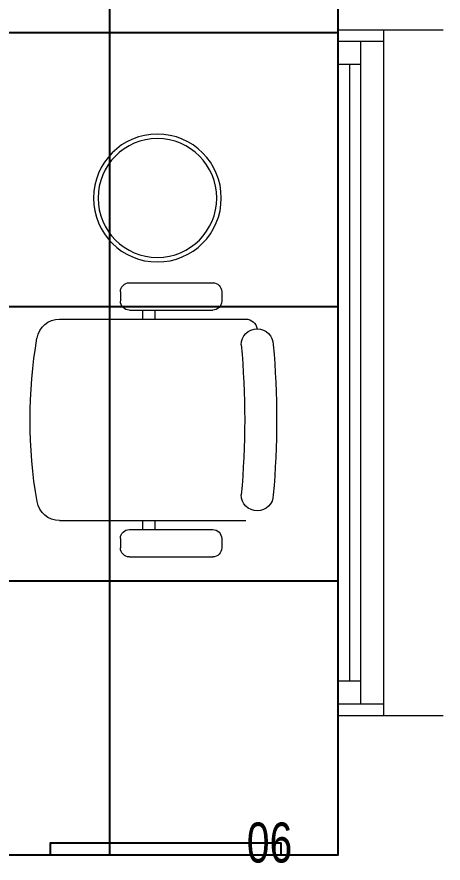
# Model space of a CAD drawing. Extents: x -178977 to 231842, y -29287 to 19916.
# Drawn here: x 48272 to 49206, y 5517 to 7369 of the extents above; entities that cross this region are included whole.
import ezdxf

# ---------------------------------------------------------------- set-up
doc = ezdxf.new("R2010")
doc.units = 0
doc.header["$LTSCALE"] = 0.25
doc.linetypes.add('DASHDOT', pattern=[25.4, 12.7, -6.35, 0, -6.35])
for name, color, linetype, lineweight in [('01-First Floor-FUR$0$72_EGR_EQP_TAG', 142, 'Continuous', 5), ('01-First Floor-FUR$0$Aluminum', 251, 'Continuous', 5), ('01-First Floor-FUR$0$LOADING', 253, 'Continuous', 5), ('01-First Floor-FUR$0$NEW Wall', 166, 'Continuous', 5), ('01-First Floor-FUR$0$Walls', 251, 'Continuous', 5), ('E-LITE-CLNG-CNDT', 6, 'DASHDOT', 35)]:
    doc.layers.add(name, color=color, linetype=linetype, lineweight=lineweight)
doc.layers.add('01-First Floor-FUR$0$FALSE CEILING', color=251, linetype='Continuous')
doc.styles.add('01-First Floor-FUR$0$X3G_ENTITY_257CFD', font='swisscl.ttf', dxfattribs={"height": 200})

# ---------------------------------------------------------------- blocks, each defined once
blk = doc.blocks.new('01-First Floor-FUR$0$WM00001-P')
at = {"layer": '01-First Floor-FUR$0$LOADING'}
for radius in [0.14, 0.13]:
    blk.add_circle((0, 0), radius, dxfattribs=at)
blk = doc.blocks.new('*X285')
at = {"color": 0}
for p, q in [((5, 3), (5, 3)), ((5, 3), (5, 3)), ((5, 3), (5, 3)), ((5, 3), (5, 3)), ((5, 3), (5, 3)), ((5, 3), (5, 3)), ((5, 3), (5, 3)), ((5, 3), (5, 3)), ((5, 3), (5, 3)), ((5, 3), (5, 3)), ((5, 3), (5, 3)), ((5, 3), (5, 3)), ((5, 3), (5, 3)), ((5, 3), (5, 3)), ((5, 3), (5, 3)), ((5, 3), (5, 3)), ((5, 3), (5, 3)), ((5, 3), (5, 3)), ((5, 3), (5, 3)), ((5, 3), (5, 3)), ((5, 3), (5, 3)), ((5, 3), (5, 3)), ((5, 3), (5, 3)), ((5, 3), (5, 3)), ((5, 3), (5, 3)), ((5, 3), (5, 3)), ((5, 3), (5, 3)), ((5, 3), (5, 3)), ((5, 3), (5, 3)), ((5, 3), (5, 3)), ((5, 3), (5, 3)), ((5, 3), (5, 3)), ((5, 3), (5, 3)), ((5, 3), (5, 3)), ((5, 3), (5, 3)), ((5, 3), (5, 3)), ((5, 3), (5, 3)), ((5, 3), (5, 3)), ((5, 3), (5, 3)), ((5, 3), (5, 3)), ((5, 3), (5, 3)), ((5, 3), (5, 3)), ((5, 3), (5, 3)), ((5, 3), (5, 3)), ((5, 3), (5, 3)), ((5, 3), (5, 3)), ((5, 3), (5, 3)), ((5, 3), (5, 3)), ((5, 3), (5, 3)), ((5, 3), (5, 3)), ((5, 3), (5, 3)), ((5, 3), (5, 3)), ((5, 3), (5, 3)), ((5, 3), (5, 3)), ((5, 3), (5, 3)), ((5, 3), (5, 3)), ((5, 3), (5, 3)), ((5, 3), (5, 3)), ((5, 3), (5, 3)), ((5, 3), (5, 3)), ((5, 3), (5, 3)), ((5, 3), (5, 3)), ((5, 3), (5, 3)), ((5, 3), (5, 3)), ((5, 3), (5, 3)), ((5, 3), (5, 3)), ((6, 3), (5, 3)), ((5, 3), (5, 3)), ((6, 3), (5, 3)), ((5, 3), (5, 3)), ((6, 3), (5, 3)), ((5, 3), (5, 3)), ((6, 3), (5, 3)), ((5, 3), (5, 3)), ((5, 3), (5, 3)), ((5, 3), (5, 3)), ((5, 3), (5, 3)), ((5, 3), (5, 3)), ((5, 3), (5, 3)), ((5, 3), (5, 3)), ((5, 3), (5, 3)), ((5, 3), (5, 3)), ((5, 3), (5, 3)), ((5, 3), (5, 3)), ((5, 3), (5, 3)), ((5, 3), (5, 3)), ((5, 3), (5, 3)), ((5, 3), (5, 3)), ((5, 3), (5, 3)), ((5, 3), (5, 3)), ((5, 3), (5, 3)), ((5, 3), (5, 3)), ((5, 3), (5, 3)), ((5, 3), (5, 3)), ((5, 3), (5, 3)), ((5, 3), (5, 3)), ((6, 3), (6, 3)), ((6, 3), (6, 3)), ((6, 3), (6, 3)), ((6, 3), (6, 3)), ((6, 3), (6, 3)), ((6, 3), (6, 3)), ((6, 3), (6, 3)), ((6, 3), (6, 3)), ((6, 3), (6, 3)), ((6, 3), (6, 3)), ((6, 3), (6, 3)), ((6, 3), (6, 3)), ((6, 3), (6, 3)), ((6, 3), (6, 3)), ((6, 3), (6, 3)), ((6, 3), (6, 3)), ((6, 3), (6, 3)), ((6, 3), (6, 3)), ((6, 3), (6, 3)), ((6, 3), (6, 3)), ((6, 3), (6, 3)), ((6, 3), (6, 3)), ((6, 3), (6, 3)), ((6, 3), (6, 3)), ((6, 3), (6, 3)), ((6, 3), (6, 3)), ((6, 3), (6, 3)), ((6, 3), (6, 3)), ((6, 3), (6, 3)), ((6, 3), (6, 3)), ((6, 3), (6, 3)), ((6, 3), (6, 3)), ((6, 3), (6, 3)), ((6, 3), (6, 3)), ((6, 3), (6, 3)), ((6, 3), (6, 3)), ((6, 3), (6, 3)), ((6, 3), (6, 3)), ((6, 3), (6, 3)), ((6, 3), (6, 3)), ((6, 3), (6, 3)), ((6, 3), (6, 3)), ((6, 3), (6, 3)), ((6, 3), (6, 3)), ((6, 3), (6, 3)), ((6, 3), (6, 3)), ((6, 3), (6, 3)), ((6, 3), (6, 3)), ((6, 3), (6, 3)), ((6, 3), (6, 3)), ((6, 3), (6, 3)), ((6, 3), (6, 3)), ((6, 3), (6, 3)), ((6, 3), (6, 3)), ((6, 3), (6, 3)), ((6, 3), (6, 3)), ((6, 3), (6, 3)), ((6, 3), (6, 3)), ((6, 3), (6, 3)), ((6, 3), (6, 3)), ((6, 3), (6, 3)), ((6, 3), (6, 3)), ((6, 3), (6, 3)), ((6, 3), (6, 3)), ((6, 3), (6, 3)), ((6, 3), (6, 3)), ((6, 3), (6, 3)), ((6, 3), (6, 3)), ((6, 3), (6, 3)), ((6, 3), (6, 3)), ((6, 3), (6, 3)), ((6, 3), (6, 3)), ((6, 3), (6, 3)), ((6, 3), (6, 3)), ((6, 3), (6, 3)), ((6, 3), (6, 3)), ((6, 3), (6, 3)), ((6, 3), (6, 3)), ((6, 3), (6, 3)), ((6, 3), (6, 3)), ((6, 3), (6, 3)), ((6, 3), (6, 3)), ((6, 3), (6, 3)), ((6, 3), (6, 3)), ((6, 3), (6, 3)), ((6, 3), (6, 3)), ((6, 3), (6, 3)), ((6, 3), (6, 3)), ((6, 3), (6, 3)), ((6, 3), (6, 3)), ((6, 3), (6, 3)), ((6, 3), (6, 3)), ((6, 3), (6, 3)), ((6, 3), (6, 3)), ((6, 3), (6, 3)), ((6, 3), (6, 3)), ((6, 3), (6, 3)), ((6, 3), (6, 3)), ((6, 3), (6, 3)), ((6, 3), (6, 3)), ((6, 3), (6, 3)), ((6, 3), (6, 3)), ((6, 3), (6, 3)), ((6, 3), (6, 3)), ((6, 3), (6, 3)), ((6, 3), (6, 3)), ((6, 3), (6, 3)), ((6, 3), (6, 3)), ((6, 3), (6, 3)), ((6, 3), (6, 3)), ((6, 3), (6, 3)), ((6, 3), (6, 3)), ((6, 3), (6, 3)), ((6, 3), (6, 3)), ((6, 3), (6, 3)), ((6, 3), (6, 3)), ((6, 3), (6, 3)), ((6, 3), (6, 3)), ((6, 3), (6, 3)), ((6, 3), (6, 3)), ((6, 3), (6, 3)), ((6, 3), (6, 3)), ((6, 3), (6, 3)), ((6, 3), (6, 3)), ((6, 3), (6, 3)), ((6, 3), (6, 3)), ((6, 3), (6, 3)), ((6, 3), (6, 3)), ((6, 3), (6, 3)), ((6, 3), (6, 3)), ((6, 3), (6, 3)), ((6, 3), (6, 3)), ((6, 3), (6, 3)), ((6, 3), (6, 3)), ((6, 3), (6, 3)), ((6, 3), (6, 3)), ((6, 3), (6, 3)), ((6, 3), (6, 3)), ((6, 3), (6, 3)), ((6, 3), (6, 3)), ((6, 3), (6, 3)), ((6, 3), (6, 3)), ((6, 3), (6, 3)), ((6, 3), (6, 3)), ((6, 3), (6, 3)), ((6, 3), (6, 3)), ((6, 3), (6, 3)), ((6, 3), (6, 3)), ((6, 3), (6, 3)), ((6, 3), (6, 3)), ((6, 3), (6, 3)), ((6, 3), (6, 3)), ((6, 3), (6, 3)), ((6, 3), (6, 3)), ((6, 3), (6, 3)), ((6, 3), (6, 3)), ((6, 3), (6, 3)), ((6, 3), (6, 3)), ((6, 3), (6, 3)), ((6, 3), (6, 3)), ((6, 3), (6, 3)), ((6, 3), (6, 3)), ((6, 3), (6, 3)), ((6, 3), (6, 3)), ((6, 3), (6, 3)), ((6, 3), (6, 3)), ((6, 3), (6, 3)), ((6, 3), (6, 3)), ((6, 3), (6, 3)), ((6, 3), (6, 3)), ((6, 3), (6, 3)), ((6, 3), (6, 3)), ((6, 3), (6, 3)), ((6, 3), (6, 3)), ((6, 3), (6, 3)), ((6, 3), (6, 3)), ((6, 3), (6, 3)), ((6, 3), (6, 3)), ((6, 3), (6, 3)), ((6, 3), (6, 3)), ((6, 3), (6, 3)), ((6, 3), (6, 3)), ((6, 3), (6, 3)), ((6, 3), (6, 3)), ((6, 3), (6, 3)), ((6, 3), (6, 3)), ((6, 3), (6, 3)), ((6, 3), (6, 3)), ((6, 3), (6, 3)), ((6, 3), (6, 3)), ((6, 3), (6, 3)), ((6, 3), (6, 3)), ((6, 3), (6, 3)), ((6, 3), (6, 3)), ((6, 3), (6, 3)), ((6, 3), (6, 3)), ((6, 3), (6, 3)), ((6, 3), (6, 3)), ((6, 3), (6, 3)), ((6, 3), (6, 3)), ((6, 3), (6, 3)), ((6, 3), (6, 3)), ((6, 3), (6, 3)), ((6, 3), (6, 3)), ((6, 3), (5, 3)), ((6, 3), (5, 3)), ((6, 3), (5, 3)), ((6, 3), (5, 3)), ((6, 3), (5, 3)), ((6, 3), (6, 3)), ((6, 3), (6, 3)), ((6, 3), (6, 3)), ((6, 3), (6, 3)), ((6, 3), (6, 3)), ((6, 3), (6, 3)), ((6, 3), (6, 3)), ((6, 3), (6, 3)), ((6, 3), (6, 3)), ((6, 3), (6, 3)), ((6, 3), (6, 3)), ((6, 3), (6, 3)), ((6, 3), (6, 3)), ((6, 3), (6, 3)), ((6, 3), (6, 3)), ((6, 3), (6, 3)), ((6, 3), (6, 3)), ((6, 3), (6, 3)), ((6, 3), (6, 3)), ((6, 3), (6, 3)), ((6, 3), (6, 3)), ((6, 3), (6, 3)), ((6, 3), (6, 3)), ((6, 3), (6, 3)), ((6, 3), (6, 3)), ((6, 3), (6, 3)), ((6, 3), (6, 3)), ((6, 3), (6, 3)), ((6, 3), (6, 3)), ((6, 3), (6, 3)), ((6, 3), (6, 3)), ((6, 3), (6, 3)), ((6, 3), (6, 3)), ((6, 3), (6, 3)), ((6, 3), (6, 3)), ((6, 3), (6, 3)), ((6, 3), (6, 3)), ((6, 3), (6, 3)), ((6, 3), (6, 3)), ((6, 3), (6, 3)), ((6, 3), (6, 3)), ((6, 3), (6, 3)), ((6, 3), (6, 3)), ((6, 3), (6, 3)), ((6, 3), (6, 3)), ((6, 3), (6, 3)), ((6, 3), (6, 3)), ((6, 3), (6, 3)), ((6, 3), (6, 3)), ((6, 3), (6, 3)), ((6, 3), (6, 3)), ((6, 3), (6, 3)), ((6, 3), (6, 3)), ((6, 3), (6, 3)), ((6, 3), (6, 3)), ((6, 3), (6, 3)), ((6, 3), (6, 3)), ((6, 3), (6, 3)), ((6, 3), (6, 3)), ((6, 3), (6, 3)), ((6, 3), (6, 3)), ((6, 3), (6, 3)), ((6, 3), (6, 3)), ((6, 3), (6, 3)), ((6, 3), (6, 3)), ((6, 3), (6, 3)), ((6, 3), (6, 3)), ((6, 3), (6, 3)), ((6, 3), (6, 3)), ((6, 3), (6, 3)), ((6, 3), (6, 3)), ((6, 3), (6, 3)), ((6, 3), (6, 3)), ((6, 3), (6, 3)), ((6, 3), (6, 3)), ((6, 3), (6, 3)), ((6, 3), (6, 3)), ((6, 3), (6, 3)), ((6, 3), (6, 3)), ((6, 3), (6, 3)), ((6, 3), (6, 3)), ((6, 3), (6, 3)), ((6, 3), (6, 3)), ((6, 3), (6, 3)), ((6, 3), (6, 3)), ((6, 3), (6, 3)), ((6, 3), (6, 3)), ((6, 3), (6, 3)), ((6, 3), (6, 3)), ((6, 3), (6, 3)), ((6, 3), (6, 3)), ((6, 3), (6, 3)), ((6, 3), (6, 3)), ((6, 3), (6, 3)), ((6, 3), (6, 3)), ((6, 3), (6, 3)), ((6, 3), (6, 3)), ((6, 3), (6, 3)), ((6, 3), (6, 3)), ((6, 3), (6, 3)), ((6, 3), (6, 3)), ((6, 3), (6, 3)), ((6, 3), (6, 3)), ((6, 3), (6, 3)), ((6, 3), (6, 3)), ((6, 3), (6, 3)), ((6, 3), (6, 3)), ((6, 3), (6, 3)), ((6, 3), (6, 3)), ((6, 3), (6, 3)), ((6, 3), (6, 3)), ((6, 3), (6, 3)), ((6, 3), (6, 3)), ((6, 3), (6, 3)), ((6, 3), (6, 3)), ((6, 3), (6, 3)), ((6, 3), (6, 3)), ((6, 3), (6, 3)), ((6, 3), (6, 3)), ((6, 3), (6, 3)), ((6, 3), (6, 3)), ((6, 3), (6, 3)), ((6, 3), (6, 3)), ((6, 3), (6, 3)), ((6, 3), (6, 3)), ((6, 3), (6, 3)), ((6, 3), (6, 3)), ((6, 3), (6, 3)), ((6, 3), (6, 3)), ((6, 3), (6, 3)), ((6, 3), (6, 3)), ((6, 3), (6, 3)), ((6, 3), (6, 3)), ((6, 3), (6, 3)), ((6, 3), (6, 3)), ((6, 3), (6, 3)), ((6, 3), (6, 3)), ((6, 3), (6, 3)), ((6, 3), (6, 3)), ((6, 3), (6, 3)), ((6, 3), (6, 3)), ((6, 3), (6, 3)), ((6, 3), (6, 3)), ((6, 3), (6, 3)), ((6, 3), (6, 3)), ((6, 3), (6, 3)), ((6, 3), (6, 3)), ((6, 3), (6, 3)), ((6, 3), (6, 3)), ((6, 3), (6, 3)), ((6, 3), (6, 3)), ((6, 3), (6, 3)), ((6, 3), (6, 3)), ((6, 3), (6, 3)), ((6, 3), (6, 3)), ((6, 3), (6, 3)), ((6, 3), (6, 3)), ((6, 3), (6, 3)), ((6, 3), (6, 3)), ((6, 3), (6, 3)), ((6, 3), (6, 3)), ((6, 3), (6, 3)), ((6, 3), (6, 3)), ((6, 3), (6, 3)), ((6, 3), (6, 3)), ((6, 3), (6, 3)), ((6, 3), (6, 3)), ((6, 3), (6, 3)), ((6, 3), (6, 3)), ((6, 3), (6, 3)), ((6, 3), (6, 3)), ((6, 3), (6, 3)), ((6, 3), (6, 3)), ((6, 3), (6, 3)), ((6, 3), (6, 3)), ((6, 3), (6, 3)), ((6, 3), (6, 3)), ((6, 3), (6, 3)), ((6, 3), (6, 3)), ((6, 3), (6, 3)), ((6, 3), (6, 3)), ((6, 3), (6, 3)), ((6, 3), (6, 3)), ((6, 3), (6, 3)), ((6, 3), (6, 3)), ((6, 3), (6, 3)), ((6, 3), (6, 3)), ((6, 3), (6, 3)), ((6, 3), (6, 3)), ((6, 3), (6, 3)), ((6, 3), (6, 3)), ((6, 3), (6, 3)), ((6, 3), (6, 3)), ((6, 3), (6, 3)), ((6, 3), (6, 3)), ((6, 3), (6, 3)), ((6, 3), (6, 3)), ((6, 3), (6, 3)), ((6, 3), (6, 3)), ((6, 3), (6, 3)), ((6, 3), (6, 3)), ((6, 3), (6, 3)), ((6, 3), (6, 3)), ((6, 3), (6, 3)), ((6, 3), (6, 3)), ((6, 3), (6, 3)), ((6, 3), (6, 3)), ((6, 3), (6, 3)), ((6, 3), (6, 3)), ((6, 3), (6, 3)), ((6, 3), (6, 3)), ((6, 3), (6, 3)), ((6, 3), (6, 3)), ((6, 3), (6, 3)), ((6, 3), (6, 3)), ((6, 3), (6, 3)), ((6, 3), (6, 3)), ((6, 3), (6, 3)), ((6, 3), (6, 3)), ((6, 3), (6, 3)), ((6, 3), (6, 3)), ((6, 3), (6, 3)), ((6, 3), (6, 3)), ((6, 3), (6, 3)), ((6, 3), (6, 3)), ((6, 3), (6, 3)), ((6, 3), (6, 3)), ((6, 3), (6, 3)), ((6, 3), (6, 3)), ((6, 3), (6, 3)), ((6, 3), (6, 3)), ((6, 3), (6, 3)), ((6, 3), (6, 3)), ((6, 3), (6, 3)), ((6, 3), (6, 3)), ((6, 3), (6, 3)), ((6, 3), (6, 3)), ((6, 3), (6, 3)), ((6, 3), (6, 3)), ((6, 3), (6, 3)), ((6, 3), (6, 3)), ((6, 3), (6, 3)), ((6, 3), (6, 3)), ((6, 3), (6, 3)), ((6, 3), (6, 3)), ((6, 3), (6, 3)), ((6, 3), (6, 3)), ((6, 3), (6, 3)), ((6, 3), (6, 3)), ((6, 3), (6, 3)), ((6, 3), (6, 3)), ((6, 3), (6, 3)), ((6, 3), (6, 3)), ((6, 3), (6, 3)), ((6, 3), (6, 3)), ((6, 3), (6, 3)), ((6, 3), (6, 3)), ((6, 3), (6, 3)), ((6, 3), (6, 3)), ((6, 3), (6, 3)), ((6, 3), (6, 3)), ((6, 3), (6, 3)), ((6, 3), (6, 3)), ((6, 3), (6, 3)), ((6, 3), (6, 3)), ((6, 3), (6, 3)), ((6, 3), (6, 3)), ((6, 3), (6, 3)), ((6, 3), (6, 3)), ((6, 3), (6, 3)), ((6, 3), (6, 3)), ((6, 3), (6, 3)), ((6, 3), (6, 3)), ((6, 3), (6, 3)), ((6, 3), (6, 3)), ((6, 3), (6, 3)), ((6, 3), (6, 3)), ((6, 3), (6, 3)), ((6, 3), (6, 3)), ((6, 3), (6, 3)), ((6, 3), (6, 3)), ((6, 3), (6, 3)), ((6, 3), (6, 3)), ((6, 3), (6, 3)), ((6, 3), (6, 3)), ((6, 3), (6, 3)), ((6, 3), (6, 3)), ((6, 3), (6, 3)), ((6, 3), (6, 3)), ((6, 3), (6, 3)), ((6, 3), (6, 3)), ((6, 3), (6, 3)), ((6, 3), (6, 3)), ((6, 3), (6, 3)), ((6, 3), (6, 3)), ((6, 3), (6, 3)), ((6, 3), (6, 3)), ((6, 3), (6, 3)), ((6, 3), (6, 3)), ((6, 3), (6, 3)), ((6, 3), (6, 3)), ((6, 3), (6, 3)), ((6, 3), (6, 3)), ((6, 3), (6, 3)), ((6, 3), (6, 3)), ((6, 3), (6, 3)), ((6, 3), (6, 3)), ((6, 3), (6, 3)), ((6, 3), (6, 3)), ((6, 3), (6, 3)), ((6, 3), (6, 3)), ((6, 3), (6, 3)), ((6, 3), (6, 3)), ((6, 3), (6, 3)), ((6, 3), (6, 3)), ((6, 3), (6, 3)), ((6, 3), (6, 3))]:
    blk.add_line(p, q, dxfattribs=at)
blk = doc.blocks.new('*X286')
at = {"color": 0}
for p, q in [((13, 1), (13, 1)), ((13, 1), (13, 1)), ((13, 1), (13, 1)), ((13, 1), (13, 1)), ((13, 1), (13, 1)), ((13, 1), (13, 1)), ((13, 1), (13, 1)), ((13, 1), (13, 1)), ((13, 1), (13, 1)), ((13, 1), (13, 1)), ((13, 1), (13, 1)), ((13, 1), (13, 1)), ((13, 1), (13, 1)), ((13, 1), (13, 1)), ((13, 1), (13, 1)), ((13, 1), (14, 1)), ((13, 1), (14, 1)), ((13, 1), (14, 1)), ((13, 1), (13, 1)), ((13, 1), (13, 1)), ((13, 1), (13, 1)), ((13, 1), (13, 1)), ((13, 1), (13, 1)), ((13, 1), (13, 1)), ((13, 1), (13, 1)), ((13, 1), (13, 1)), ((13, 1), (13, 1)), ((13, 1), (13, 1)), ((13, 1), (13, 1)), ((13, 1), (13, 1)), ((13, 1), (13, 1)), ((13, 1), (13, 1)), ((13, 1), (13, 1)), ((13, 1), (13, 1)), ((13, 1), (13, 1)), ((13, 1), (13, 1)), ((13, 1), (13, 1)), ((13, 1), (13, 1)), ((13, 1), (13, 1)), ((13, 1), (13, 1)), ((13, 1), (13, 1)), ((13, 1), (13, 1)), ((13, 1), (13, 1)), ((13, 1), (13, 1)), ((13, 1), (13, 1)), ((13, 1), (13, 1)), ((13, 1), (13, 1)), ((13, 1), (13, 1)), ((13, 1), (13, 1)), ((13, 1), (13, 1)), ((13, 1), (13, 1)), ((13, 1), (13, 1)), ((13, 1), (13, 1)), ((13, 1), (13, 1)), ((13, 1), (13, 1)), ((13, 1), (13, 1)), ((13, 1), (13, 1)), ((13, 1), (13, 1)), ((13, 1), (13, 1)), ((13, 1), (13, 1)), ((13, 1), (13, 1)), ((13, 1), (13, 1)), ((13, 1), (13, 1)), ((13, 1), (13, 1)), ((13, 1), (13, 1)), ((13, 1), (13, 1)), ((13, 1), (13, 1)), ((13, 1), (13, 1)), ((13, 1), (13, 1)), ((13, 1), (13, 1)), ((13, 1), (13, 1)), ((13, 1), (13, 1)), ((13, 1), (13, 1)), ((13, 1), (13, 1)), ((13, 1), (13, 1)), ((13, 1), (13, 1)), ((13, 1), (13, 1)), ((13, 1), (13, 1)), ((13, 1), (13, 1)), ((13, 1), (13, 1)), ((13, 1), (13, 1)), ((13, 1), (13, 1)), ((13, 1), (13, 1)), ((13, 1), (13, 1)), ((13, 1), (13, 1)), ((13, 1), (13, 1)), ((13, 1), (13, 1)), ((13, 1), (13, 1)), ((13, 1), (13, 1)), ((13, 1), (13, 1)), ((13, 1), (13, 1)), ((13, 1), (13, 1)), ((13, 1), (13, 1)), ((13, 1), (13, 1)), ((13, 1), (13, 1)), ((13, 1), (13, 1)), ((13, 1), (13, 1)), ((13, 1), (13, 1)), ((13, 1), (13, 1)), ((13, 1), (13, 1)), ((13, 1), (13, 1)), ((13, 1), (13, 1)), ((13, 1), (13, 1)), ((13, 1), (13, 1)), ((13, 1), (13, 1)), ((13, 1), (13, 1)), ((13, 1), (13, 1)), ((13, 1), (13, 1)), ((13, 1), (13, 1)), ((13, 1), (13, 1)), ((13, 1), (13, 1)), ((13, 1), (13, 1)), ((13, 1), (13, 1)), ((13, 1), (13, 1)), ((13, 1), (13, 1)), ((13, 1), (13, 1)), ((13, 1), (13, 1)), ((13, 1), (13, 1)), ((13, 1), (13, 1)), ((13, 1), (13, 1)), ((13, 1), (13, 1)), ((13, 1), (13, 1)), ((13, 1), (13, 1)), ((13, 1), (14, 1)), ((13, 0), (13, 0)), ((13, 0), (13, 0)), ((13, 0), (13, 0)), ((13, 0), (13, 0)), ((13, 0), (13, 0)), ((13, 0), (13, 0)), ((13, 0), (13, 0)), ((13, 0), (13, 0)), ((13, 0), (13, 0)), ((13, 0), (13, 0)), ((13, 0), (13, 0)), ((13, 0), (13, 0)), ((13, 0), (13, 0)), ((13, 0), (13, 0)), ((13, 0), (13, 0)), ((13, 0), (13, 0)), ((13, 0), (13, 0)), ((13, 0), (13, 0)), ((13, 0), (13, 0)), ((13, 0), (13, 0)), ((13, 0), (13, 0)), ((13, 0), (13, 0)), ((13, 0), (13, 0)), ((13, 0), (13, 0)), ((13, 0), (13, 0)), ((13, 0), (13, 0)), ((13, 0), (13, 0)), ((13, 0), (13, 0)), ((13, 0), (13, 0)), ((13, 0), (13, 0)), ((13, 0), (13, 0)), ((13, 0), (13, 0)), ((13, 0), (13, 0)), ((13, 0), (13, 0)), ((13, 0), (13, 0)), ((13, 0), (13, 0)), ((13, 0), (13, 0)), ((13, 0), (13, 0)), ((13, 0), (13, 0)), ((13, 0), (13, 0)), ((13, 0), (13, 0)), ((13, 0), (13, 0)), ((13, 0), (13, 0)), ((13, 0), (13, 0)), ((13, 0), (13, 0)), ((13, 0), (13, 0)), ((13, 0), (13, 0)), ((13, 0), (13, 0)), ((13, 0), (14, 0)), ((13, 0), (14, 0)), ((13, 0), (13, 0)), ((13, 0), (14, 0)), ((14, 1), (14, 1)), ((14, 1), (14, 1)), ((14, 1), (14, 1)), ((14, 1), (14, 1)), ((14, 1), (14, 1)), ((14, 1), (14, 1)), ((14, 1), (14, 1)), ((14, 1), (14, 1)), ((14, 1), (14, 1)), ((14, 1), (14, 1)), ((14, 1), (14, 1)), ((14, 1), (14, 1)), ((14, 1), (14, 1)), ((14, 1), (14, 1)), ((14, 1), (14, 1)), ((14, 1), (14, 1)), ((14, 1), (14, 1)), ((14, 1), (14, 1)), ((14, 1), (14, 1)), ((14, 1), (14, 1)), ((14, 1), (14, 1)), ((14, 1), (14, 1)), ((14, 1), (14, 1)), ((14, 1), (14, 1)), ((14, 1), (14, 1)), ((14, 1), (14, 1)), ((14, 1), (14, 1)), ((14, 1), (14, 1)), ((14, 1), (14, 1)), ((14, 1), (14, 1)), ((14, 1), (14, 1)), ((14, 1), (14, 1)), ((14, 1), (14, 1)), ((14, 1), (14, 1)), ((14, 1), (14, 1)), ((14, 1), (14, 1)), ((14, 1), (14, 1)), ((14, 1), (14, 1)), ((14, 1), (14, 1)), ((14, 1), (14, 1)), ((14, 1), (14, 1)), ((14, 1), (14, 1)), ((14, 1), (14, 1)), ((14, 1), (14, 1)), ((14, 1), (14, 1)), ((14, 1), (14, 1)), ((14, 1), (14, 1)), ((14, 1), (14, 1)), ((14, 1), (14, 1)), ((14, 1), (14, 1)), ((14, 1), (14, 1)), ((14, 1), (14, 1)), ((14, 1), (14, 1)), ((14, 1), (14, 1)), ((14, 1), (14, 1)), ((14, 1), (14, 1)), ((14, 1), (14, 1)), ((14, 1), (14, 1)), ((14, 1), (14, 1)), ((14, 1), (14, 1)), ((14, 1), (14, 1)), ((14, 1), (14, 1)), ((14, 1), (14, 1)), ((14, 1), (14, 1)), ((14, 1), (14, 1)), ((14, 1), (14, 1)), ((14, 1), (14, 1)), ((14, 1), (14, 1)), ((14, 1), (14, 1)), ((14, 1), (14, 1)), ((14, 1), (14, 1)), ((14, 1), (14, 1)), ((14, 1), (14, 1)), ((14, 1), (14, 1)), ((14, 1), (14, 1)), ((14, 1), (14, 1)), ((14, 1), (14, 1)), ((14, 1), (14, 1)), ((14, 1), (14, 1)), ((14, 1), (14, 1)), ((14, 1), (14, 1)), ((14, 1), (14, 1)), ((14, 1), (14, 1)), ((14, 1), (14, 1)), ((14, 1), (14, 1)), ((14, 1), (14, 1)), ((14, 1), (14, 1)), ((14, 1), (14, 1)), ((14, 1), (14, 1)), ((14, 1), (14, 1)), ((14, 1), (14, 1)), ((14, 1), (14, 1)), ((14, 1), (14, 1)), ((14, 1), (14, 1)), ((14, 0), (14, 0)), ((14, 0), (14, 0)), ((14, 0), (14, 0)), ((14, 0), (14, 0)), ((14, 0), (14, 0)), ((14, 0), (14, 0)), ((14, 0), (14, 0)), ((14, 0), (14, 0)), ((14, 0), (14, 0)), ((14, 0), (14, 0)), ((14, 0), (14, 0)), ((14, 0), (14, 0)), ((14, 0), (14, 0)), ((14, 0), (14, 0)), ((14, 0), (14, 0)), ((14, 0), (14, 0)), ((14, 0), (14, 0)), ((14, 0), (14, 0)), ((14, 0), (14, 0)), ((14, 0), (14, 0)), ((14, 0), (14, 0)), ((14, 0), (14, 0)), ((14, 0), (14, 0)), ((14, 0), (14, 0)), ((14, 0), (14, 0)), ((14, 0), (14, 0)), ((14, 0), (14, 0)), ((14, 0), (14, 0)), ((14, 0), (14, 0)), ((14, 0), (14, 0)), ((14, 0), (14, 0)), ((14, 0), (14, 0)), ((14, 0), (14, 0)), ((14, 0), (14, 0)), ((14, 0), (14, 0)), ((14, 0), (14, 0)), ((14, 0), (14, 0)), ((14, 0), (14, 0)), ((14, 0), (14, 0)), ((14, 0), (14, 0)), ((14, 0), (14, 0)), ((14, 0), (14, 0)), ((14, 0), (14, 0)), ((14, 0), (14, 0)), ((14, 0), (14, 0)), ((14, 0), (14, 0)), ((14, 0), (14, 0)), ((14, 0), (14, 0)), ((13, 0), (13, 0)), ((13, 0), (14, 0)), ((13, 0), (13, 0)), ((13, 0), (14, 0)), ((13, 0), (13, 0)), ((13, 0), (14, 0)), ((13, 0), (13, 0)), ((13, 0), (13, 0)), ((13, 0), (13, 0)), ((13, 0), (13, 0)), ((13, 0), (14, 0)), ((13, 0), (13, 0)), ((13, 0), (14, 0)), ((13, 0), (13, 0)), ((13, 0), (14, 0)), ((13, 0), (13, 0)), ((13, 0), (14, 0)), ((13, 0), (13, 0)), ((13, 0), (14, 0)), ((13, 0), (13, 0)), ((13, 0), (14, 0)), ((13, 0), (13, 0)), ((13, 0), (14, 0)), ((13, 0), (13, 0)), ((13, 0), (13, 0)), ((13, 0), (13, 0)), ((13, 0), (14, 0)), ((13, 0), (13, 0)), ((13, 0), (14, 0)), ((13, 0), (13, 0)), ((13, 0), (14, 0)), ((13, 0), (13, 0)), ((13, 0), (14, 0)), ((13, 0), (13, 0)), ((13, 0), (13, 0)), ((13, 0), (13, 0)), ((13, 0), (13, 0)), ((13, 0), (13, 0)), ((13, 0), (13, 0)), ((13, 0), (13, 0)), ((13, 0), (13, 0)), ((13, 0), (13, 0)), ((13, 0), (13, 0)), ((13, 0), (13, 0)), ((13, 0), (13, 0)), ((13, 0), (13, 0)), ((13, 0), (13, 0)), ((13, 0), (13, 0)), ((13, 0), (13, 0)), ((13, 0), (13, 0)), ((13, 0), (13, 0)), ((13, 0), (13, 0)), ((13, 0), (13, 0)), ((13, 0), (13, 0)), ((13, 0), (13, 0)), ((13, 0), (13, 0)), ((13, 0), (13, 0)), ((13, 0), (13, 0)), ((13, 0), (13, 0)), ((13, 0), (13, 0)), ((13, 0), (13, 0)), ((13, 0), (13, 0)), ((13, 0), (13, 0)), ((13, 0), (13, 0)), ((13, -1), (13, -1)), ((13, -1), (13, -1)), ((13, -1), (13, -1)), ((13, -1), (13, -1)), ((13, -1), (13, -1)), ((13, -1), (14, -1)), ((13, -1), (13, -1)), ((14, 0), (14, 0)), ((14, 0), (14, 0)), ((14, 0), (14, 0)), ((14, 0), (14, 0)), ((14, 0), (14, 0)), ((14, 0), (14, 0)), ((14, 0), (14, 0)), ((14, 0), (14, 0)), ((14, 0), (14, 0)), ((14, 0), (14, 0)), ((14, 0), (14, 0)), ((14, 0), (14, 0)), ((14, 0), (14, 0)), ((14, 0), (14, 0)), ((14, 0), (14, 0)), ((13, 0), (14, 0)), ((14, 0), (14, 0)), ((14, 0), (14, 0)), ((14, 0), (14, 0)), ((14, 0), (14, 0)), ((14, 0), (14, 0)), ((14, 0), (14, 0)), ((14, 0), (14, 0)), ((14, 0), (14, 0)), ((14, 0), (14, 0)), ((14, 0), (14, 0)), ((14, 0), (14, 0)), ((14, 0), (14, 0)), ((14, 0), (14, 0)), ((14, 0), (14, 0)), ((14, 0), (14, 0)), ((14, 0), (14, 0)), ((14, 0), (14, 0)), ((14, 0), (14, 0)), ((14, 0), (14, 0)), ((14, 0), (14, 0)), ((14, 0), (14, 0)), ((14, 0), (14, 0)), ((14, 0), (14, 0)), ((14, 0), (14, 0)), ((14, 0), (14, 0)), ((14, 0), (14, 0)), ((14, 0), (14, 0)), ((14, 0), (14, 0)), ((14, 0), (14, 0)), ((14, 0), (14, 0)), ((14, 0), (14, 0)), ((14, 0), (14, 0)), ((14, 0), (14, 0)), ((14, 0), (14, 0)), ((14, -1), (14, -1)), ((14, -1), (14, -1)), ((14, -1), (14, -1)), ((14, -1), (14, -1)), ((14, -1), (14, -1))]:
    blk.add_line(p, q, dxfattribs=at)
blk = doc.blocks.new('01-First Floor-FUR$0$GF21018-P')
at = {"color": 0}
for p, q in [((-0.2207, 0.4756), (-0.2207, 0.0675)), ((0.2205, 0.4756), (0.2205, 0.0675)), ((-0.2806, 0.3422), (-0.2598, 0.3422)), ((0.2596, 0.3422), (0.2804, 0.3422)), ((-0.3002, 0.3226), (-0.3002, 0.14)), ((-0.2402, 0.3226), (-0.2402, 0.14)), ((0.24, 0.3226), (0.24, 0.14)), ((0.3, 0.3226), (0.3, 0.14)), ((-0.2402, 0.2937), (-0.2207, 0.2937)), ((0.2205, 0.2937), (0.24, 0.2937)), ((-0.2402, 0.2671), (-0.2207, 0.2671)), ((0.2205, 0.2671), (0.24, 0.2671)), ((-0.2806, 0.1204), (-0.2598, 0.1204)), ((0.2596, 0.1204), (0.2804, 0.1204))]:
    blk.add_line(p, q, dxfattribs=at)
for points in [[(0.24, 0.2937), (0.24, 0.2937), (0.24, 0.2937), (0.24, 0.2937), (0.24, 0.2937), (0.24, 0.2937), (0.24, 0.2937), (0.24, 0.2937), (0.24, 0.2937), (0.24, 0.2937), (0.24, 0.2937), (0.24, 0.2937), (0.24, 0.2937), (0.24, 0.2937), (0.24, 0.2937), (0.24, 0.2937), (0.24, 0.2937), (0.24, 0.2937), (0.24, 0.2937), (0.24, 0.2937), (0.24, 0.2937), (0.24, 0.2937), (0.24, 0.2937), (0.24, 0.2937), (0.24, 0.2937), (0.24, 0.2937), (0.24, 0.2937), (0.24, 0.2937), (0.24, 0.2937), (0.24, 0.2937), (0.24, 0.2937), (0.24, 0.2937), (0.24, 0.2937), (0.24, 0.2937), (0.24, 0.2937), (0.24, 0.2937), (0.24, 0.2937), (0.24, 0.2937), (0.24, 0.2937), (0.24, 0.2937), (0.24, 0.2937), (0.24, 0.2937), (0.24, 0.2937), (0.24, 0.2937), (0.24, 0.2937), (0.24, 0.2937), (0.24, 0.2937), (0.24, 0.2937), (0.24, 0.2937), (0.24, 0.2937), (0.24, 0.2937), (0.24, 0.2937), (0.24, 0.2937), (0.24, 0.2937), (0.24, 0.2937), (0.24, 0.2937), (0.24, 0.2937), (0.24, 0.2937), (0.24, 0.2937), (0.24, 0.2937), (0.24, 0.2937), (0.24, 0.2937), (0.24, 0.2937), (0.24, 0.2937), (0.24, 0.2937), (0.24, 0.2937), (0.24, 0.2937), (0.24, 0.2937), (0.24, 0.2937), (0.24, 0.2937), (0.24, 0.2937), (0.24, 0.2937), (0.24, 0.2937), (0.24, 0.2937), (0.24, 0.2937), (0.24, 0.2937), (0.24, 0.2937), (0.24, 0.2937), (0.24, 0.2937), (0.24, 0.2937), (0.24, 0.2937), (0.24, 0.2937), (0.24, 0.2937), (0.24, 0.2937), (0.24, 0.2937), (0.24, 0.2937), (0.24, 0.2937), (0.24, 0.2937), (0.24, 0.2937), (0.24, 0.2937), (0.24, 0.2937), (0.24, 0.2937), (0.24, 0.2937), (0.24, 0.2937), (0.24, 0.2937), (0.24, 0.2937), (0.24, 0.2937), (0.24, 0.2937), (0.24, 0.2937), (0.24, 0.2937), (0.24, 0.2937), (0.24, 0.2937), (0.24, 0.2937), (0.24, 0.2937), (0.24, 0.2937), (0.24, 0.2937), (0.24, 0.2937), (0.24, 0.2937), (0.24, 0.2937), (0.24, 0.2937), (0.24, 0.2937), (0.24, 0.2937), (0.24, 0.2937), (0.24, 0.2937), (0.24, 0.2937), (0.24, 0.2937), (0.24, 0.2937), (0.24, 0.2937), (0.24, 0.2937), (0.24, 0.2937), (0.24, 0.2937), (0.24, 0.2937), (0.24, 0.2937), (0.24, 0.2937), (0.24, 0.2937), (0.24, 0.2937), (0.24, 0.2937), (0.24, 0.2937), (0.24, 0.2937), (0.24, 0.2937), (0.24, 0.2937), (0.24, 0.2937), (0.24, 0.2937), (0.24, 0.2937), (0.24, 0.2937), (0.24, 0.2937), (0.24, 0.2937), (0.24, 0.2937), (0.24, 0.2937), (0.24, 0.2937), (0.24, 0.2937), (0.24, 0.2937), (0.24, 0.2937), (0.24, 0.2937), (0.24, 0.2937), (0.24, 0.2937), (0.24, 0.2937), (0.24, 0.2937), (0.24, 0.2937), (0.24, 0.2937), (0.24, 0.2937), (0.24, 0.2937), (0.24, 0.2937), (0.24, 0.2937), (0.24, 0.2937), (0.24, 0.2937), (0.24, 0.2937), (0.24, 0.2937), (0.24, 0.2937), (0.24, 0.2937), (0.24, 0.2937), (0.24, 0.2937), (0.24, 0.2937), (0.24, 0.2937), (0.24, 0.2937), (0.24, 0.2937), (0.24, 0.2937), (0.24, 0.2937), (0.24, 0.2937), (0.24, 0.2937), (0.24, 0.2937), (0.24, 0.2937), (0.24, 0.2937), (0.24, 0.2937), (0.24, 0.2937), (0.24, 0.2937), (0.24, 0.2937), (0.24, 0.2937), (0.24, 0.2937), (0.24, 0.2937), (0.24, 0.2937), (0.24, 0.2937), (0.24, 0.2937), (0.24, 0.2937), (0.24, 0.2937), (0.24, 0.2937), (0.24, 0.2937), (0.24, 0.2937), (0.24, 0.2937), (0.24, 0.2937), (0.24, 0.2937), (0.24, 0.2937), (0.24, 0.2937), (0.24, 0.2937), (0.24, 0.2937), (0.24, 0.2937), (0.24, 0.2937), (0.24, 0.2937), (0.24, 0.2937), (0.24, 0.2937), (0.24, 0.2937), (0.24, 0.2937), (0.24, 0.2937), (0.24, 0.2937), (0.24, 0.2937), (0.24, 0.2937), (0.24, 0.2937), (0.24, 0.2937), (0.24, 0.2937), (0.24, 0.2937), (0.24, 0.2937), (0.24, 0.2937), (0.24, 0.2937), (0.24, 0.2937), (0.24, 0.2937), (0.24, 0.2937), (0.24, 0.2937), (0.24, 0.2937), (0.24, 0.2937), (0.24, 0.2937), (0.24, 0.2937), (0.24, 0.2937), (0.24, 0.2937), (0.24, 0.2937), (0.24, 0.2937), (0.24, 0.2937), (0.24, 0.2937), (0.24, 0.2937), (0.24, 0.2937), (0.24, 0.2937), (0.24, 0.2937), (0.24, 0.2937), (0.24, 0.2937), (0.24, 0.2937), (0.24, 0.2937), (0.24, 0.2937), (0.24, 0.2937), (0.24, 0.2937), (0.24, 0.2937), (0.24, 0.2937), (0.24, 0.2937), (0.24, 0.2937), (0.24, 0.2937), (0.24, 0.2937), (0.24, 0.2937), (0.24, 0.2937), (0.24, 0.2937), (0.24, 0.2937), (0.24, 0.2937), (0.24, 0.2937), (0.24, 0.2937), (0.24, 0.2937), (0.24, 0.2937), (0.24, 0.2937), (0.24, 0.2937), (0.24, 0.2937), (0.24, 0.2937), (0.24, 0.2937), (0.24, 0.2937), (0.24, 0.2937), (0.24, 0.2937), (0.24, 0.2937), (0.24, 0.2937), (0.24, 0.2937), (0.24, 0.2937), (0.24, 0.2937), (0.24, 0.2937), (0.24, 0.2937), (0.24, 0.2937), (0.24, 0.2937), (0.24, 0.2937), (0.24, 0.2937), (0.24, 0.2937), (0.24, 0.2937), (0.24, 0.2937), (0.24, 0.2937), (0.24, 0.2937)], [(0.24, 0.2937), (0.24, 0.2937), (0.24, 0.2937), (0.24, 0.2937), (0.24, 0.2937), (0.24, 0.2937), (0.24, 0.2937), (0.24, 0.2937), (0.24, 0.2937), (0.24, 0.2937), (0.24, 0.2937), (0.24, 0.2937), (0.24, 0.2937), (0.24, 0.2937), (0.24, 0.2937), (0.24, 0.2937), (0.24, 0.2937), (0.24, 0.2937), (0.24, 0.2937), (0.24, 0.2937), (0.24, 0.2937), (0.24, 0.2937), (0.24, 0.2937), (0.24, 0.2937), (0.24, 0.2937), (0.24, 0.2937), (0.24, 0.2937), (0.24, 0.2937), (0.24, 0.2937), (0.24, 0.2937), (0.24, 0.2937), (0.24, 0.2937), (0.24, 0.2937), (0.24, 0.2937), (0.24, 0.2937), (0.24, 0.2937), (0.24, 0.2937), (0.24, 0.2937), (0.24, 0.2937), (0.24, 0.2937), (0.24, 0.2937), (0.24, 0.2937), (0.24, 0.2937), (0.24, 0.2937), (0.24, 0.2937), (0.24, 0.2937), (0.24, 0.2937), (0.24, 0.2937), (0.24, 0.2937), (0.24, 0.2937), (0.24, 0.2937), (0.24, 0.2937), (0.24, 0.2937), (0.24, 0.2937), (0.24, 0.2937), (0.24, 0.2937), (0.24, 0.2937), (0.24, 0.2937), (0.24, 0.2937), (0.24, 0.2937), (0.24, 0.2937), (0.24, 0.2937), (0.24, 0.2937), (0.24, 0.2937), (0.24, 0.2937), (0.24, 0.2937), (0.24, 0.2937), (0.24, 0.2937), (0.24, 0.2937), (0.24, 0.2937), (0.24, 0.2937), (0.24, 0.2937), (0.24, 0.2937), (0.24, 0.2937), (0.24, 0.2937), (0.24, 0.2937), (0.24, 0.2937), (0.24, 0.2937), (0.24, 0.2937), (0.24, 0.2937), (0.24, 0.2937), (0.24, 0.2937), (0.24, 0.2937), (0.24, 0.2937), (0.24, 0.2937), (0.24, 0.2937), (0.24, 0.2937), (0.24, 0.2937), (0.24, 0.2937), (0.24, 0.2937), (0.24, 0.2937), (0.24, 0.2937), (0.24, 0.2937), (0.24, 0.2937), (0.24, 0.2937), (0.24, 0.2937), (0.24, 0.2937), (0.24, 0.2937), (0.24, 0.2937), (0.24, 0.2937), (0.24, 0.2937), (0.24, 0.2937), (0.24, 0.2937), (0.24, 0.2937), (0.24, 0.2937), (0.24, 0.2937), (0.24, 0.2937), (0.24, 0.2937), (0.24, 0.2937), (0.24, 0.2937), (0.24, 0.2937), (0.24, 0.2937), (0.24, 0.2937), (0.24, 0.2937), (0.24, 0.2937), (0.24, 0.2937), (0.24, 0.2937), (0.24, 0.2937), (0.24, 0.2937), (0.24, 0.2937), (0.24, 0.2937), (0.24, 0.2937), (0.24, 0.2937), (0.24, 0.2937), (0.24, 0.2937), (0.24, 0.2937), (0.24, 0.2937), (0.24, 0.2937), (0.24, 0.2937), (0.24, 0.2937), (0.24, 0.2937), (0.24, 0.2937), (0.24, 0.2937), (0.24, 0.2937), (0.24, 0.2937), (0.24, 0.2937), (0.24, 0.2937), (0.24, 0.2937), (0.24, 0.2937), (0.24, 0.2937), (0.24, 0.2937), (0.24, 0.2937), (0.24, 0.2937), (0.24, 0.2937), (0.24, 0.2937), (0.24, 0.2937), (0.24, 0.2937), (0.24, 0.2937), (0.24, 0.2937), (0.24, 0.2937), (0.24, 0.2937), (0.24, 0.2937), (0.24, 0.2937), (0.24, 0.2937), (0.24, 0.2937), (0.24, 0.2937), (0.24, 0.2937), (0.24, 0.2937), (0.24, 0.2937), (0.24, 0.2937), (0.24, 0.2937), (0.24, 0.2937), (0.24, 0.2937), (0.24, 0.2937), (0.24, 0.2937), (0.24, 0.2937), (0.24, 0.2937), (0.24, 0.2937), (0.24, 0.2937), (0.24, 0.2937), (0.24, 0.2937), (0.24, 0.2937), (0.24, 0.2937), (0.24, 0.2937), (0.24, 0.2937), (0.24, 0.2937), (0.24, 0.2937), (0.24, 0.2937), (0.24, 0.2937), (0.24, 0.2937), (0.24, 0.2937), (0.24, 0.2937), (0.24, 0.2937), (0.24, 0.2937), (0.24, 0.2937), (0.24, 0.2937), (0.24, 0.2937), (0.24, 0.2937), (0.24, 0.2937), (0.24, 0.2937), (0.24, 0.2937), (0.24, 0.2937), (0.24, 0.2937), (0.24, 0.2937), (0.24, 0.2937), (0.24, 0.2937), (0.24, 0.2937), (0.24, 0.2937), (0.24, 0.2937), (0.24, 0.2937), (0.24, 0.2937), (0.24, 0.2937), (0.24, 0.2937), (0.24, 0.2937), (0.24, 0.2937), (0.24, 0.2937), (0.24, 0.2937), (0.24, 0.2937), (0.24, 0.2937), (0.24, 0.2937), (0.24, 0.2937), (0.24, 0.2937), (0.24, 0.2937), (0.24, 0.2937), (0.24, 0.2937), (0.24, 0.2937), (0.24, 0.2937), (0.24, 0.2937), (0.24, 0.2937)], [(0.24, 0.2937), (0.24, 0.2937), (0.24, 0.2937), (0.24, 0.2937), (0.24, 0.2937), (0.24, 0.2937), (0.24, 0.2937), (0.24, 0.2937), (0.24, 0.2937), (0.24, 0.2937), (0.24, 0.2937), (0.24, 0.2937), (0.24, 0.2937), (0.24, 0.2937), (0.24, 0.2937), (0.24, 0.2937), (0.24, 0.2937), (0.24, 0.2937), (0.24, 0.2937), (0.24, 0.2937), (0.24, 0.2937), (0.24, 0.2937), (0.24, 0.2937), (0.24, 0.2937), (0.24, 0.2937), (0.24, 0.2937), (0.24, 0.2937), (0.24, 0.2937), (0.24, 0.2937), (0.24, 0.2937), (0.24, 0.2937), (0.24, 0.2937), (0.24, 0.2937), (0.24, 0.2937), (0.24, 0.2937), (0.24, 0.2937), (0.24, 0.2937), (0.24, 0.2937), (0.24, 0.2937), (0.24, 0.2937), (0.24, 0.2937), (0.24, 0.2937), (0.24, 0.2937), (0.24, 0.2937), (0.24, 0.2937), (0.24, 0.2937), (0.24, 0.2937), (0.24, 0.2937), (0.24, 0.2937), (0.24, 0.2937), (0.24, 0.2937), (0.24, 0.2937), (0.24, 0.2937), (0.24, 0.2937), (0.24, 0.2937), (0.24, 0.2937), (0.24, 0.2937), (0.24, 0.2937), (0.24, 0.2937), (0.24, 0.2937), (0.24, 0.2937), (0.24, 0.2937), (0.24, 0.2937), (0.24, 0.2937), (0.24, 0.2937), (0.24, 0.2937), (0.24, 0.2937), (0.24, 0.2937), (0.24, 0.2937), (0.24, 0.2937), (0.24, 0.2937), (0.24, 0.2937), (0.24, 0.2937), (0.24, 0.2937), (0.24, 0.2937), (0.24, 0.2937), (0.24, 0.2937), (0.24, 0.2937), (0.24, 0.2937), (0.24, 0.2937), (0.24, 0.2937), (0.24, 0.2937), (0.24, 0.2937), (0.24, 0.2937), (0.24, 0.2937), (0.24, 0.2937), (0.24, 0.2937), (0.24, 0.2937), (0.24, 0.2937), (0.24, 0.2937), (0.24, 0.2937), (0.24, 0.2937), (0.24, 0.2937), (0.24, 0.2937), (0.24, 0.2937), (0.24, 0.2937), (0.24, 0.2937), (0.24, 0.2937), (0.24, 0.2937), (0.24, 0.2937), (0.24, 0.2937), (0.24, 0.2937), (0.24, 0.2937), (0.24, 0.2937), (0.24, 0.2937), (0.24, 0.2937), (0.24, 0.2937), (0.24, 0.2937), (0.24, 0.2937), (0.24, 0.2937), (0.24, 0.2937), (0.24, 0.2937), (0.24, 0.2937), (0.24, 0.2937), (0.24, 0.2937), (0.24, 0.2937), (0.24, 0.2937), (0.24, 0.2937), (0.24, 0.2937), (0.24, 0.2937), (0.24, 0.2937), (0.24, 0.2937), (0.24, 0.2937), (0.24, 0.2937), (0.24, 0.2937), (0.24, 0.2937), (0.24, 0.2937), (0.24, 0.2937), (0.24, 0.2937), (0.24, 0.2937), (0.24, 0.2937), (0.24, 0.2937), (0.24, 0.2937), (0.24, 0.2937), (0.24, 0.2937), (0.24, 0.2937), (0.24, 0.2937), (0.24, 0.2937), (0.24, 0.2937), (0.24, 0.2937), (0.24, 0.2937), (0.24, 0.2937), (0.24, 0.2937), (0.24, 0.2937), (0.24, 0.2937), (0.24, 0.2937), (0.24, 0.2937), (0.24, 0.2937), (0.24, 0.2937), (0.24, 0.2937), (0.24, 0.2937), (0.24, 0.2937), (0.24, 0.2937), (0.24, 0.2937), (0.24, 0.2937), (0.24, 0.2937), (0.24, 0.2937), (0.24, 0.2937), (0.24, 0.2937), (0.24, 0.2937), (0.24, 0.2937), (0.24, 0.2937), (0.24, 0.2937), (0.24, 0.2937), (0.24, 0.2937), (0.24, 0.2937), (0.24, 0.2937), (0.24, 0.2937), (0.24, 0.2937), (0.24, 0.2937), (0.24, 0.2937), (0.24, 0.2937), (0.24, 0.2937), (0.24, 0.2937), (0.24, 0.2937), (0.24, 0.2937), (0.24, 0.2937), (0.24, 0.2937), (0.24, 0.2937), (0.24, 0.2937), (0.24, 0.2937), (0.24, 0.2937), (0.24, 0.2937), (0.24, 0.2937), (0.24, 0.2937), (0.24, 0.2937), (0.24, 0.2937), (0.24, 0.2937), (0.24, 0.2937), (0.24, 0.2937), (0.24, 0.2937), (0.24, 0.2937), (0.24, 0.2937), (0.24, 0.2937), (0.24, 0.2937), (0.24, 0.2937), (0.24, 0.2937), (0.24, 0.2937), (0.24, 0.2937), (0.24, 0.2937), (0.24, 0.2937), (0.24, 0.2937), (0.24, 0.2937), (0.24, 0.2937), (0.24, 0.2937), (0.24, 0.2937), (0.24, 0.2937), (0.24, 0.2937), (0.24, 0.2937), (0.24, 0.2937), (0.24, 0.2937), (0.24, 0.2937), (0.24, 0.2937), (0.24, 0.2937)]]:
    blk.add_lwpolyline(points, close=True, dxfattribs=at)
for centre, radius, start, end in [((-0.0001, -0.5295), 1.0695, 80.3671, 99.6329), ((-0.1707, 0.4756), 0.05, 99.6329, 180), ((0.1705, 0.4756), 0.05, 0, 80.3671), ((-0.2806, 0.3226), 0.0196, 90, 180), ((-0.2598, 0.3226), 0.0196, 360, 90), ((0.2596, 0.3226), 0.0196, 90, 180), ((0.2804, 0.3226), 0.0196, 0, 90), ((-0.2806, 0.14), 0.0196, 180, 270), ((-0.2598, 0.14), 0.0196, 270, 360), ((0.2596, 0.14), 0.0196, 180, 270), ((0.2804, 0.14), 0.0196, 270, 0), ((-0.1643, 0.0425), 0.0351, 90, 270), ((0, 1.8467), 1.7767, 264.6946, 275.3053), ((0.1641, 0.0425), 0.0351, 270, 90), ((-0.1957, 0.0675), 0.025, 180, 261.4721), ((0, 1.8314), 1.8314, 264.8532, 275.147)]:
    blk.add_arc(centre, radius, start, end, dxfattribs=at)
at = {"layer": '01-First Floor-FUR$0$NEW Wall', "color": 0, "linetype": 'Continuous'}
for points in [[(0.24, 0.2937), (0.24, 0.2937), (0.24, 0.2937), (0.24, 0.2937), (0.24, 0.2937), (0.24, 0.2937), (0.24, 0.2937), (0.24, 0.2937)], [(0.24, 0.2937), (0.24, 0.2937), (0.24, 0.2937), (0.24, 0.2937), (0.24, 0.2937), (0.24, 0.2937), (0.24, 0.2937)], [(0.24, 0.2937), (0.24, 0.2937), (0.24, 0.2937), (0.24, 0.2937), (0.24, 0.2937), (0.24, 0.2937), (0.24, 0.2937), (0.24, 0.2937), (0.24, 0.2937)], [(0.24, 0.2937), (0.24, 0.2937), (0.24, 0.2937), (0.24, 0.2937), (0.24, 0.2937), (0.24, 0.2937), (0.24, 0.2937), (0.24, 0.2937), (0.24, 0.2937), (0.24, 0.2937)], [(0.24, 0.2937), (0.24, 0.2937), (0.24, 0.2937), (0.24, 0.2937), (0.24, 0.2937), (0.24, 0.2937), (0.24, 0.2937), (0.24, 0.2937), (0.24, 0.2937), (0.24, 0.2937), (0.24, 0.2937), (0.24, 0.2937), (0.24, 0.2937), (0.24, 0.2937), (0.24, 0.2937)], [(0.24, 0.2937), (0.24, 0.2937), (0.24, 0.2937), (0.24, 0.2937), (0.24, 0.2937), (0.24, 0.2937), (0.24, 0.2937), (0.24, 0.2937), (0.24, 0.2937), (0.24, 0.2937)], [(0.24, 0.2937), (0.24, 0.2937), (0.24, 0.2937), (0.24, 0.2937), (0.24, 0.2937), (0.24, 0.2937), (0.24, 0.2937), (0.24, 0.2937), (0.24, 0.2937), (0.24, 0.2937)], [(0.24, 0.2937), (0.24, 0.2937), (0.24, 0.2937), (0.24, 0.2937), (0.24, 0.2937), (0.24, 0.2937), (0.24, 0.2937), (0.24, 0.2937), (0.24, 0.2937), (0.24, 0.2937)], [(0.24, 0.2937), (0.24, 0.2937), (0.24, 0.2937), (0.24, 0.2937), (0.24, 0.2937), (0.24, 0.2937), (0.24, 0.2937), (0.24, 0.2937), (0.24, 0.2937), (0.24, 0.2937), (0.24, 0.2937), (0.24, 0.2937), (0.24, 0.2937), (0.24, 0.2937), (0.24, 0.2937), (0.24, 0.2937), (0.24, 0.2937), (0.24, 0.2937)], [(0.24, 0.2937), (0.24, 0.2937), (0.24, 0.2937), (0.24, 0.2937), (0.24, 0.2937), (0.24, 0.2937), (0.24, 0.2937), (0.24, 0.2937), (0.24, 0.2937), (0.24, 0.2937), (0.24, 0.2937), (0.24, 0.2937)], [(0.24, 0.2937), (0.24, 0.2937), (0.24, 0.2937), (0.24, 0.2937), (0.24, 0.2937), (0.24, 0.2937), (0.24, 0.2937)], [(0.24, 0.2937), (0.24, 0.2937), (0.24, 0.2937), (0.24, 0.2937), (0.24, 0.2937), (0.24, 0.2937), (0.24, 0.2937), (0.24, 0.2937), (0.24, 0.2937), (0.24, 0.2937), (0.24, 0.2937), (0.24, 0.2937), (0.24, 0.2937), (0.24, 0.2937), (0.24, 0.2937), (0.24, 0.2937), (0.24, 0.2937), (0.24, 0.2937), (0.24, 0.2937), (0.24, 0.2937), (0.24, 0.2937), (0.24, 0.2937), (0.24, 0.2937), (0.24, 0.2937), (0.24, 0.2937), (0.24, 0.2937), (0.24, 0.2937), (0.24, 0.2937), (0.24, 0.2937), (0.24, 0.2937), (0.24, 0.2937), (0.24, 0.2937), (0.24, 0.2937), (0.24, 0.2937), (0.24, 0.2937), (0.24, 0.2937), (0.24, 0.2937), (0.24, 0.2937), (0.24, 0.2937), (0.24, 0.2937), (0.24, 0.2937), (0.24, 0.2937), (0.24, 0.2937), (0.24, 0.2937), (0.24, 0.2937), (0.24, 0.2937), (0.24, 0.2937), (0.24, 0.2937), (0.24, 0.2937), (0.24, 0.2937), (0.24, 0.2937), (0.24, 0.2937), (0.24, 0.2937), (0.24, 0.2937), (0.24, 0.2937), (0.24, 0.2937), (0.24, 0.2937), (0.24, 0.2937), (0.24, 0.2937), (0.24, 0.2937), (0.24, 0.2937), (0.24, 0.2937), (0.24, 0.2937), (0.24, 0.2937), (0.24, 0.2937), (0.24, 0.2937), (0.24, 0.2937), (0.24, 0.2937), (0.24, 0.2937), (0.24, 0.2937), (0.24, 0.2937), (0.24, 0.2937), (0.24, 0.2937), (0.24, 0.2937), (0.24, 0.2937), (0.24, 0.2937), (0.24, 0.2937), (0.24, 0.2937), (0.24, 0.2937), (0.24, 0.2937), (0.24, 0.2937), (0.24, 0.2937), (0.24, 0.2937), (0.24, 0.2937), (0.24, 0.2937), (0.24, 0.2937), (0.24, 0.2937), (0.24, 0.2937), (0.24, 0.2937), (0.24, 0.2937), (0.24, 0.2937), (0.24, 0.2937), (0.24, 0.2937), (0.24, 0.2937), (0.24, 0.2937), (0.24, 0.2937), (0.24, 0.2937), (0.24, 0.2937), (0.24, 0.2937), (0.24, 0.2937), (0.24, 0.2937), (0.24, 0.2937), (0.24, 0.2937), (0.24, 0.2937), (0.24, 0.2937), (0.24, 0.2937), (0.24, 0.2937), (0.24, 0.2937), (0.24, 0.2937), (0.24, 0.2937), (0.24, 0.2937)], [(0.24, 0.2937), (0.24, 0.2937), (0.24, 0.2937), (0.24, 0.2937), (0.24, 0.2937), (0.24, 0.2937), (0.24, 0.2937), (0.24, 0.2937), (0.24, 0.2937), (0.24, 0.2937), (0.24, 0.2937), (0.24, 0.2937), (0.24, 0.2937), (0.24, 0.2937), (0.24, 0.2937), (0.24, 0.2937), (0.24, 0.2937)], [(0.24, 0.2937), (0.24, 0.2937), (0.24, 0.2937), (0.24, 0.2937), (0.24, 0.2937), (0.24, 0.2937), (0.24, 0.2937), (0.24, 0.2937), (0.24, 0.2937), (0.24, 0.2937), (0.24, 0.2937), (0.24, 0.2937), (0.24, 0.2937), (0.24, 0.2937), (0.24, 0.2937), (0.24, 0.2937), (0.24, 0.2937), (0.24, 0.2937), (0.24, 0.2937), (0.24, 0.2937), (0.24, 0.2937), (0.24, 0.2937), (0.24, 0.2937), (0.24, 0.2937), (0.24, 0.2937), (0.24, 0.2937), (0.24, 0.2937), (0.24, 0.2937), (0.24, 0.2937), (0.24, 0.2937), (0.24, 0.2937), (0.24, 0.2937), (0.24, 0.2937), (0.24, 0.2937), (0.24, 0.2937), (0.24, 0.2937), (0.24, 0.2937), (0.24, 0.2937), (0.24, 0.2937), (0.24, 0.2937), (0.24, 0.2937), (0.24, 0.2937), (0.24, 0.2937), (0.24, 0.2937), (0.24, 0.2937), (0.24, 0.2937), (0.24, 0.2937), (0.24, 0.2937), (0.24, 0.2937), (0.24, 0.2937), (0.24, 0.2937), (0.24, 0.2937), (0.24, 0.2937), (0.24, 0.2937), (0.24, 0.2937), (0.24, 0.2937), (0.24, 0.2937), (0.24, 0.2937), (0.24, 0.2937), (0.24, 0.2937), (0.24, 0.2937), (0.24, 0.2937), (0.24, 0.2937), (0.24, 0.2937), (0.24, 0.2937), (0.24, 0.2937), (0.24, 0.2937), (0.24, 0.2937), (0.24, 0.2937), (0.24, 0.2937), (0.24, 0.2937), (0.24, 0.2937), (0.24, 0.2937), (0.24, 0.2937), (0.24, 0.2937), (0.24, 0.2937), (0.24, 0.2937), (0.24, 0.2937), (0.24, 0.2937), (0.24, 0.2937), (0.24, 0.2937), (0.24, 0.2937), (0.24, 0.2937), (0.24, 0.2937), (0.24, 0.2937), (0.24, 0.2937), (0.24, 0.2937), (0.24, 0.2937), (0.24, 0.2937)], [(0.24, 0.2937), (0.24, 0.2937), (0.24, 0.2937), (0.24, 0.2937), (0.24, 0.2937), (0.24, 0.2937), (0.24, 0.2937), (0.24, 0.2937), (0.24, 0.2937), (0.24, 0.2937), (0.24, 0.2937), (0.24, 0.2937), (0.24, 0.2937), (0.24, 0.2937), (0.24, 0.2937), (0.24, 0.2937), (0.24, 0.2937), (0.24, 0.2937), (0.24, 0.2937), (0.24, 0.2937), (0.24, 0.2937), (0.24, 0.2937), (0.24, 0.2937), (0.24, 0.2937), (0.24, 0.2937), (0.24, 0.2937), (0.24, 0.2937), (0.24, 0.2937), (0.24, 0.2937), (0.24, 0.2937), (0.24, 0.2937), (0.24, 0.2937), (0.24, 0.2937), (0.24, 0.2937), (0.24, 0.2937), (0.24, 0.2937), (0.24, 0.2937), (0.24, 0.2937), (0.24, 0.2937), (0.24, 0.2937), (0.24, 0.2937), (0.24, 0.2937), (0.24, 0.2937), (0.24, 0.2937), (0.24, 0.2937), (0.24, 0.2937), (0.24, 0.2937), (0.24, 0.2937), (0.24, 0.2937), (0.24, 0.2937), (0.24, 0.2937), (0.24, 0.2937), (0.24, 0.2937), (0.24, 0.2937)]]:
    blk.add_lwpolyline(points, dxfattribs=at)
at = {"color": 0}
for name, xscale, yscale, zscale in [('*X285', 8.59375e-11, 8.59375e-11, 8.59375e-11), ('*X286', 5.5e-11, 5.5e-11, 5.5e-11)]:
    blk.add_blockref(name, (0.24, 0.2937), dxfattribs=dict(at, xscale=xscale, yscale=yscale, zscale=zscale))
blk = doc.blocks.new('01-First Floor-FUR')
at = {"layer": '01-First Floor-FUR$0$Aluminum'}
for p, q in [((48976, 5840), (48976, 7340)), ((49076, 5840), (49076, 7340)), ((49076, 7315), (48976, 7315)), ((49026, 5865), (49026, 7315)), ((49026, 7265), (48976, 7265)), ((49001, 7265), (49001, 5915)), ((49026, 5915), (48976, 5915)), ((49076, 5865), (48976, 5865))]:
    blk.add_line(p, q, dxfattribs=at)
at = {"layer": '01-First Floor-FUR$0$FALSE CEILING', "linetype": 'Continuous'}
for p, q in [((48476, 5535), (48476, 8565.1)), ((45476, 7335), (48976, 7335)), ((45476, 6735), (48976, 6735)), ((45476, 6135), (48976, 6135))]:
    blk.add_line(p, q, dxfattribs=at)
at = {"layer": '01-First Floor-FUR$0$FALSE CEILING'}
blk.add_lwpolyline([(45476, 5535), (48976, 5535), (48976, 8565.1), (45476, 8565.1)], close=True, dxfattribs=at)
at = {"layer": '01-First Floor-FUR$0$FALSE CEILING', "elevation": -0.1}
blk.add_lwpolyline([(48851.6, 5535), (48851.6, 5560), (48345.6, 5560), (48345.6, 5535), (48851.6, 5535)], dxfattribs=at)
at = {"layer": '01-First Floor-FUR$0$LOADING', "elevation": -0.1}
blk.add_lwpolyline([(48851.6, 5535), (48851.6, 5560), (48345.6, 5560), (48345.6, 5535), (48851.6, 5535)], dxfattribs=at)
at = {"layer": '01-First Floor-FUR$0$Walls'}
for p, q in [((48976, 7340), (48976, 8565.1)), ((49206, 7340), (48976, 7340)), ((48976, 5535), (48976, 5840)), ((48976, 5840), (49206, 5840)), ((45476, 5535), (48976, 5535))]:
    blk.add_line(p, q, dxfattribs=at)
at = {"layer": '01-First Floor-FUR$0$LOADING', "extrusion": (-2.26467e-18, -2.24019e-05, -1), "xscale": 1000, "yscale": 1000, "zscale": 1000, "rotation": 270.0000000000001}
blk.add_blockref('01-First Floor-FUR$0$WM00001-P', (-48580.2, 6972.7, 0), dxfattribs=at)
at = {"layer": '01-First Floor-FUR$0$LOADING', "extrusion": (7.77426e-06, 2.24021e-05, 1), "xscale": -1000, "yscale": 1000.000000000001, "zscale": 1000, "rotation": 90.00141075505213}
blk.add_blockref('01-First Floor-FUR$0$GF21018-P', (48841.4, 6487, 0.4), dxfattribs=at)
at = {"layer": '01-First Floor-FUR$0$72_EGR_EQP_TAG', "insert": (48825.8, 5605.5, -0.1), "char_height": 87.47, "attachment_point": 2, "style": '01-First Floor-FUR$0$X3G_ENTITY_257CFD'}
blk.add_mtext('06', dxfattribs=at)

msp = doc.modelspace()

# ---------------------------------------------------------------- block references
at = {"layer": 'E-LITE-CLNG-CNDT'}
msp.add_blockref('01-First Floor-FUR', (0, 0), dxfattribs=at)

doc.saveas('drawing.dxf')
